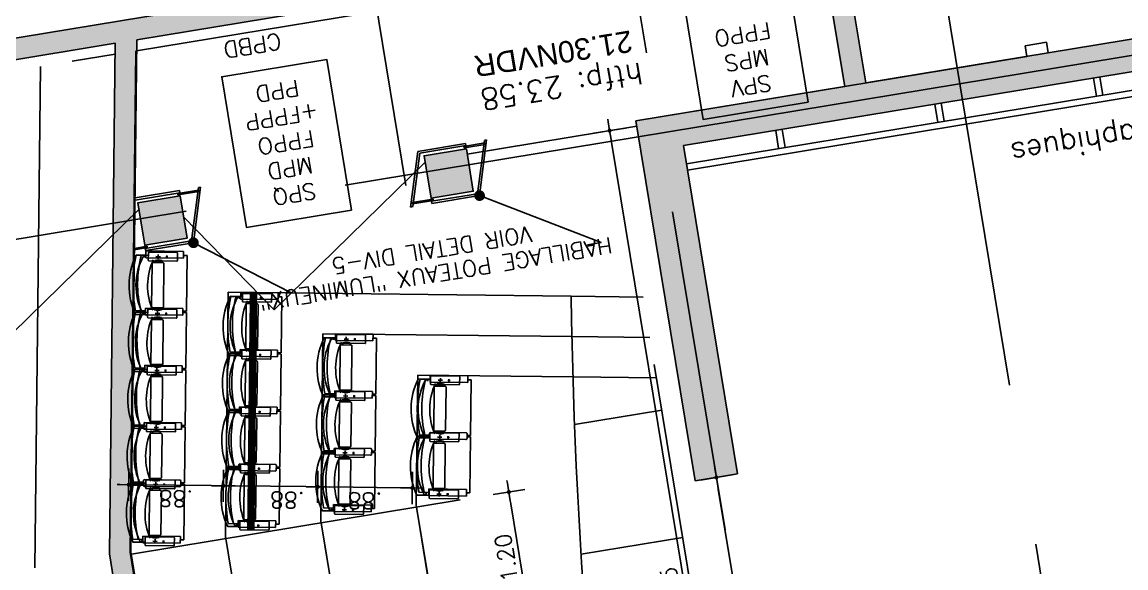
# Model space of a CAD drawing. Header units: millimetres. Extents: x 33242 to 33523, y 51624 to 51793.
# Drawn here: x 33270.62 to 33280.9, y 51654.95 to 51660.03 of the extents above; entities that cross this region are included whole.
import ezdxf
from ezdxf.enums import TextEntityAlignment as Align

# ---------------------------------------------------------------- set-up
doc = ezdxf.new("R2010")
doc.units = ezdxf.units.MM
doc.header["$LTSCALE"] = 0.5
for name, pattern in [('ACAD_ISO02W100', [15, 12, -3]), ('ACAD_ISO08W100', [36, 24, -3, 6, -3]), ('CACHE', [0.375, 0.25, -0.125])]:
    doc.linetypes.add(name, pattern=pattern)
doc.layers.get('0').update_dxf_attribs({"linetype": 'CONTINUOUS'})
for name, color, linetype in [('00-TRAMES-BAT', 7, 'ACAD_ISO08W100'), ('02-MURS-PORTEUR', 1, 'CONTINUOUS'), ('02-MURS-POTEAU', 6, 'CONTINUOUS'), ('04-CLOISONS', 2, 'CONTINUOUS'), ('05-MEN-INT', 4, 'CONTINUOUS'), ('08-EQUI-MEUBLE', 8, 'CONTINUOUS'), ('10-ANN-ALTITUDE', 152, 'CONTINUOUS'), ('10-ANN-HSP', 192, 'CONTINUOUS'), ('10-ANN-REPCOUPE', 1, 'CONTINUOUS'), ('10-ANN-TEXTE', 3, 'CONTINUOUS'), ('14-HACH-MURS', 253, 'CONTINUOUS'), ('14-HACH-POTEAU', 251, 'CONTINUOUS'), ('QG-ACCOUDOIRS', 12, 'CONTINUOUS'), ('QG-ALLÉE', 86, 'CACHE'), ('QG-BLOCN', 12, 'CONTINUOUS'), ('QGI-AMO', 84, 'CONTINUOUS'), ('QGI-IMP-COT ALLEE', 7, 'CONTINUOUS')]:
    doc.layers.add(name, color=color, linetype=linetype)
doc.styles.add('ANN', font='romans.shx')
doc.styles.add('COT', font='romans.shx')
doc.styles.add('HSP', font='romans.shx')
doc.styles.add('NIV', font='ARIAL.TTF', dxfattribs={"height": 0.2})
doc.dimstyles.new('QGI-FAUTEUIL', dxfattribs={"dimtxt": 0.15, "dimasz": 0.11, "dimexe": 0, "dimexo": 0, "dimgap": 0.05, "dimtad": 1, "dimzin": 4, "dimdsep": 46, "dimtxsty": 'COT', "dimblk1": 'COTBLOC', "dimblk2": 'COTBLOC', "dimsah": 1, "dimcen": -0.1, "dimse1": 1, "dimse2": 1, "dimadec": 0, "dimazin": 0, "dimtfac": 1, "dimtmove": 2, "dimatfit": 3, "dimldrblk": 'COTBLOC', "dimfxl": 0, "dimtolj": 1, "dimarcsym": 0})

# ---------------------------------------------------------------- blocks, each defined once
blk = doc.blocks.new('MVP9')
for p, q in [((0.075, 0.93), (0.045, 0.93)), ((0.045, -0.03), (0.045, 0.93)), ((0.075, 0.93), (0.075, 0)), ((0.075, 0), (0, 0)), ((0, 0), (0, -0.2)), ((0.975, 0), (0.975, -0.03)), ((1.02, 0), (0.975, 0)), ((0.06, -0.03), (0.045, -0.03)), ((0.06, -0.03), (0.06, -0.185)), ((0.975, -0.03), (0.96, -0.03)), ((0.96, -0.03), (0.96, -0.185)), ((1.02, 0), (1.02, -0.2)), ((0.045, -0.2), (0, -0.2)), ((0.06, -0.185), (0.045, -0.185)), ((0.045, -0.185), (0.045, -0.2)), ((0.975, -0.185), (0.96, -0.185)), ((0.975, -0.185), (0.975, -0.2)), ((1.02, -0.2), (0.975, -0.2))]:
    blk.add_line(p, q)
for centre, radius, start, end in [((-0.015, -0.057), 0.992, 3.3237, 84.7979), ((0.175, 0), 0.83, 0, 0)]:
    blk.add_arc(centre, radius, start, end)
blk = doc.blocks.new('AD')
for p, q in [((28, 38.33), (22, 38.33)), ((22, 38.33), (22, 3.33)), ((28, 3.33), (28, 38.33)), ((22, 3.33), (28, 3.33))]:
    blk.add_line(p, q)
blk = doc.blocks.new('AG')
blk.add_lwpolyline([(-28, 4.33), (-28, 37.33, -0.414214), (-27, 38.33), (-23, 38.33, -0.414214), (-22, 37.33), (-22, 4.33, -0.414214), (-23, 3.33), (-27, 3.33, -0.414214)], format="xyb", close=True)
blk = doc.blocks.new('COTBLOC')
for p, q in [((0, -1.3608), (0, 1.3608)), ((-0.76, 0), (-0.99, 0)), ((0, 0), (-0.76, 0)), ((0, 0), (0.76, 0)), ((0.76, 0), (0.99, 0))]:
    blk.add_line(p, q)
at = {"const_width": 0.15}
blk.add_lwpolyline([(-0.1, 0, 1), (0.1, 0, 1)], format="xyb", close=True, dxfattribs=at)
blk = doc.blocks.new('*D124')
at = {"layer": 'QGI-IMP-COT ALLEE', "color": 0, "lineweight": -2}
blk.add_line((33277.476, 51650.596), (33276.107, 51658.91), dxfattribs=at)
at = {"layer": 'QGI-IMP-COT ALLEE', "color": 0, "lineweight": -2, "xscale": 0.11, "yscale": 0.11, "zscale": 0.11}
for p, rotation in [((33276.089, 51659.019), 99.35057366943255), ((33277.494, 51650.487), 279.3505736694325)]:
    blk.add_blockref('COTBLOC', p, dxfattribs=dict(at, rotation=rotation))
at = {"layer": 'QGI-IMP-COT ALLEE', "color": 0, "lineweight": -3, "insert": (33276.668, 51654.733), "char_height": 0.15, "attachment_point": 5, "rotation": 99.3506, "style": 'COT'}
blk.add_mtext('\\A1;8.65', dxfattribs=at)
blk = doc.blocks.new('*D125')
at = {"layer": 'QGI-IMP-COT ALLEE', "color": 0, "lineweight": -2}
blk.add_line((33275.329, 51654.58), (33275.169, 51655.546), dxfattribs=at)
at = {"layer": 'QGI-IMP-COT ALLEE', "color": 0, "lineweight": -2, "xscale": 0.11, "yscale": 0.11, "zscale": 0.11}
for p, rotation in [((33275.151, 51655.655), 99.35059935256359), ((33275.346, 51654.471), 279.3505993525636)]:
    blk.add_blockref('COTBLOC', p, dxfattribs=dict(at, rotation=rotation))
at = {"layer": 'QGI-IMP-COT ALLEE', "color": 0, "lineweight": -3, "insert": (33275.126, 51655.043), "char_height": 0.15, "attachment_point": 5, "rotation": 99.3506, "style": 'COT'}
blk.add_mtext('\\A1;1.20', dxfattribs=at)
blk = doc.blocks.new('*D133')
at = {"layer": 'QGI-IMP-COT ALLEE', "color": 0, "lineweight": -2}
blk.add_line((33277.926, 51650.67), (33277.101, 51655.683), dxfattribs=at)
at = {"layer": 'QGI-IMP-COT ALLEE', "color": 0, "lineweight": -2, "xscale": 0.11, "yscale": 0.11, "zscale": 0.11}
for p, rotation in [((33277.083, 51655.791), 99.35057366943255), ((33277.944, 51650.562), 279.3505736694325)]:
    blk.add_blockref('COTBLOC', p, dxfattribs=dict(at, rotation=rotation))
at = {"layer": 'QGI-IMP-COT ALLEE', "color": 0, "lineweight": -3, "insert": (33277.39, 51653.156), "char_height": 0.15, "attachment_point": 5, "rotation": 99.3506, "style": 'COT'}
blk.add_mtext('\\A1;5.30', dxfattribs=at)
blk = doc.blocks.new('*D151')
at = {"layer": 'QGI-IMP-COT ALLEE', "color": 0, "lineweight": -2}
blk.add_line((33272.602, 51655.712), (33273.262, 51655.705), dxfattribs=at)
at = {"layer": 'QGI-IMP-COT ALLEE', "color": 0, "lineweight": -2, "xscale": 0.11, "yscale": 0.11, "zscale": 0.11}
for p, rotation in [((33272.492, 51655.713), 179.3505736768806), ((33273.372, 51655.703), 359.3505736768806)]:
    blk.add_blockref('COTBLOC', p, dxfattribs=dict(at, rotation=rotation))
at = {"layer": 'QGI-IMP-COT ALLEE', "color": 0, "lineweight": -3, "insert": (33273.088, 51655.58), "char_height": 0.15, "attachment_point": 5, "rotation": 179.3506, "style": 'COT'}
blk.add_mtext('\\A1;.88', dxfattribs=at)
blk = doc.blocks.new('*D152')
at = {"layer": 'QGI-IMP-COT ALLEE', "color": 0, "lineweight": -2}
blk.add_line((33273.482, 51655.702), (33274.142, 51655.695), dxfattribs=at)
at = {"layer": 'QGI-IMP-COT ALLEE', "color": 0, "lineweight": -2, "xscale": 0.11, "yscale": 0.11, "zscale": 0.11}
for p, rotation in [((33273.372, 51655.703), 179.3505736768806), ((33274.252, 51655.693), 359.3505736768806)]:
    blk.add_blockref('COTBLOC', p, dxfattribs=dict(at, rotation=rotation))
at = {"layer": 'QGI-IMP-COT ALLEE', "color": 0, "lineweight": -3, "insert": (33273.81, 51655.573), "char_height": 0.15, "attachment_point": 5, "rotation": 179.3506, "style": 'COT'}
blk.add_mtext('\\A1;.88', dxfattribs=at)
blk = doc.blocks.new('*D153')
at = {"layer": 'QGI-IMP-COT ALLEE', "color": 0, "lineweight": -2}
blk.add_line((33271.722, 51655.722), (33272.382, 51655.715), dxfattribs=at)
at = {"layer": 'QGI-IMP-COT ALLEE', "color": 0, "lineweight": -2, "xscale": 0.11, "yscale": 0.11, "zscale": 0.11}
for p, rotation in [((33271.612, 51655.723), 179.3505736768806), ((33272.492, 51655.713), 359.3505736768806)]:
    blk.add_blockref('COTBLOC', p, dxfattribs=dict(at, rotation=rotation))
at = {"layer": 'QGI-IMP-COT ALLEE', "color": 0, "lineweight": -3, "insert": (33272.05, 51655.593), "char_height": 0.15, "attachment_point": 5, "rotation": 179.3506, "style": 'COT'}
blk.add_mtext('\\A1;.88', dxfattribs=at)
blk = doc.blocks.new('F-NEC45')
for p, q in [((-3.8, 21), (-3.8, 22.6)), ((3.2, 21), (3.2, 22.6)), ((9.2, 27.5), (20.4, 27.5)), ((9.2, 27.5), (20.4, 27.5)), ((-3.8, -21), (-3.8, -22.6)), ((3.2, -21), (3.2, -22.6)), ((9.2, -27.5), (20.4, -27.5)), ((14.3, -27.5), (20.4, -27.5))]:
    blk.add_line(p, q)
blk.add_lwpolyline([(5.6, 20), (5.6, -20, -0.414214), (4.6, -21), (-4.4, -21, -0.414214), (-5.4, -20), (-5.4, 20, -0.414214), (-4.4, 21), (4.6, 21, -0.414214)], format="xyb", close=True)
for centre, radius, start, end in [((-3.5, 22.6), 0.302, 105.8047, 180), ((-0.3, 11.3), 12.1, 74.0589, 105.8047), ((2.9, 22.6), 0.302, 0, 74.0589), ((-47.4, 0), 57, 335.6745, 24.3254), ((14.3, 27), 0.5, 90, 207.9796), ((-36.6, 0), 57, 332.0204, 27.9796), ((20.4, 27), 0.5, 25.3554, 90), ((-36.6, 0), 63.5, 334.6446, 25.3554), ((-3.5, -22.6), 0.302, 180, 254.1953), ((-0.3, -11.3), 12.1, 254.1953, 285.9411), ((2.9, -22.6), 0.302, 285.9411, 0), ((14.3, -27), 0.5, 152.0204, 270), ((20.4, -27), 0.5, 270, 334.6446)]:
    blk.add_arc(centre, radius, start, end)
blk = doc.blocks.new('A-NEC45')
for p, q in [((-18, 3.5), (-18, -3.5)), ((8.7, 4), (-17.5, 4)), ((9.2, 3.5), (9.2, -3.5)), ((8.7, -4), (-17.5, -4))]:
    blk.add_line(p, q)
at = {"color": 7, "lineweight": -3}
for p, q in [((-9, 0), (-7, 0)), ((-8, -1), (-8, 1)), ((-2.1, 0), (2.1, 0)), ((0, -2.1), (0, 2.1)), ((11, 0), (13, 0)), ((12, -1), (12, 1))]:
    blk.add_line(p, q, dxfattribs=at)
for centre, radius, start, end in [((-17.5, 3.5), 0.5, 90, 180), ((8.7, 3.5), 0.5, 0, 90), ((-17.5, -3.5), 0.5, 180, 270), ((-6.9, 0), 14.2, 343.4955, 343.6694), ((8.7, -3.5), 0.5, 270, 0)]:
    blk.add_arc(centre, radius, start, end)

msp = doc.modelspace()

# ---------------------------------------------------------------- hatches: boundary and pattern name
at = {"layer": '14-HACH-MURS'}
for points in [[(33295.469, 51667.231), (33293.324, 51667.301), (33291.085, 51668.015), (33288.989, 51669.077), (33288.755, 51669.31), (33288.977, 51667.965), (33288.779, 51667.932), (33288.513, 51669.552), (33287.924, 51670.139), (33277.013, 51668.342), (33277.963, 51662.571), (33289.353, 51664.446), (33289.083, 51666.087), (33289.281, 51666.119), (33290.633, 51657.904), (33290.436, 51657.872), (33289.914, 51661.042), (33285.066, 51660.244), (33285.406, 51658.179), (33285.209, 51658.146), (33284.804, 51660.606), (33285.001, 51660.638), (33285.017, 51660.54), (33289.865, 51661.338), (33289.386, 51664.249), (33284.538, 51663.451), (33284.835, 51661.645), (33284.638, 51661.612), (33284.34, 51663.418), (33277.996, 51662.373), (33278.475, 51659.463), (33278.278, 51659.43), (33276.783, 51668.507), (33288.236, 51670.393), (33289.226, 51669.405), (33291.237, 51668.386), (33293.392, 51667.699), (33295.606, 51667.627), (33298.103, 51652.466), (33297.905, 51652.433), (33297.345, 51655.834), (33294.484, 51655.363), (33294.797, 51653.462), (33294.6, 51653.429), (33293.454, 51660.389), (33293.651, 51660.421), (33294.452, 51655.56), (33297.313, 51656.031), (33296.314, 51662.096), (33293.453, 51661.625), (33293.485, 51661.427), (33293.288, 51661.395), (33293.256, 51661.592), (33292.844, 51661.525), (33292.796, 51661.821), (33296.266, 51662.392), (33295.786, 51665.303), (33292.316, 51664.731), (33292.284, 51664.929), (33295.754, 51665.5)], [(33281.889, 51659.721), (33276.777, 51658.879), (33277.281, 51655.824), (33276.886, 51655.759), (33276.334, 51659.11), (33281.84, 51660.017)]]:
    msp.add_hatch(color=256, dxfattribs=at).paths.add_polyline_path(points)
h = msp.add_hatch(color=256, dxfattribs=at)
h.paths.add_polyline_path([(33284.009, 51640.628), (33283.811, 51640.596), (33283.797, 51640.685), (33266.967, 51637.913), (33265.224, 51642.875), (33265.164, 51643.239), (33265.08, 51643.209), (33265.014, 51643.398), (33265.131, 51643.439), (33264.82, 51645.328), (33263.834, 51645.165), (33263.785, 51645.461), (33264.772, 51645.624), (33263.884, 51651.015), (33262.897, 51650.853), (33262.848, 51651.149), (33263.835, 51651.311), (33263.524, 51653.2), (33256.468, 51653.28), (33256.435, 51653.48), (33263.491, 51653.4), (33263.431, 51653.764), (33263.487, 51658.718), (33263.448, 51658.954), (33263.646, 51658.987), (33263.685, 51658.75), (33274.716, 51660.566), (33274.748, 51660.369), (33271.687, 51659.865), (33271.632, 51655.096), (33273.42, 51644.242), (33275.101, 51639.456), (33281.396, 51640.492), (33281.365, 51640.68), (33281.563, 51640.712), (33281.594, 51640.525), (33283.764, 51640.882), (33283.733, 51641.07), (33283.931, 51641.102)])
h.paths.add_polyline_path([(33274.9, 51639.423), (33267.1, 51638.138), (33265.419, 51642.925), (33263.631, 51653.779), (33263.685, 51658.547), (33271.486, 51659.832), (33271.432, 51655.081), (33273.225, 51644.193)], flags=16)
at = {"layer": '14-HACH-POTEAU'}
h = msp.add_hatch(color=256, dxfattribs=at)
h.paths.add_polyline_path([(33258.835, 51655.823), (33258.441, 51655.758), (33258.376, 51656.153), (33258.771, 51656.218)])
h.paths.add_polyline_path([(33261.5, 51656.262), (33261.105, 51656.197), (33261.04, 51656.592), (33261.435, 51656.657)])
h.paths.add_polyline_path([(33264.164, 51656.701), (33263.769, 51656.636), (33263.704, 51657.03), (33264.099, 51657.095)])
h.paths.add_polyline_path([(33266.828, 51657.139), (33266.433, 51657.074), (33266.368, 51657.469), (33266.763, 51657.534)])
h.paths.add_polyline_path([(33269.492, 51657.578), (33269.097, 51657.513), (33269.032, 51657.908), (33269.427, 51657.973)])
h.paths.add_polyline_path([(33272.156, 51658.017), (33271.761, 51657.952), (33271.696, 51658.346), (33272.091, 51658.411)])
h.paths.add_polyline_path([(33274.755, 51658.85), (33274.361, 51658.785), (33274.426, 51658.39), (33274.82, 51658.455)])

# ---------------------------------------------------------------- linework, layer by layer
at = {"lineweight": -3}
for p, q in [((33276.334, 51659.11), (33276.886, 51655.759)), ((33277.281, 51655.824), (33276.777, 51658.879)), ((33276.886, 51655.759), (33277.281, 51655.824))]:
    msp.add_line(p, q, dxfattribs=at)
at = {"layer": '00-TRAMES-BAT'}
for p, q in [((33282.738, 51638.889), (33273.47, 51695.174)), ((33279.357, 51641.981), (33270.674, 51694.713)), ((33356.51, 51672.16), (33258.992, 51656.102))]:
    msp.add_line(p, q, dxfattribs=at)
at = {"layer": '02-MURS-PORTEUR'}
for p, q in [((33278.278, 51659.43), (33276.783, 51668.507)), ((33278.475, 51659.463), (33277.996, 51662.373)), ((33274.716, 51660.566), (33263.685, 51658.75)), ((33274.748, 51660.369), (33271.687, 51659.865)), ((33278.475, 51659.463), (33281.84, 51660.017)), ((33271.687, 51659.865), (33271.632, 51655.096)), ((33271.486, 51659.832), (33263.685, 51658.547)), ((33271.486, 51659.832), (33271.432, 51655.081)), ((33276.777, 51658.879), (33281.889, 51659.721)), ((33276.334, 51659.11), (33278.278, 51659.43)), ((33276.886, 51655.759), (33276.334, 51659.11)), ((33277.281, 51655.824), (33276.777, 51658.879)), ((33276.886, 51655.759), (33277.281, 51655.824)), ((33271.432, 51655.081), (33273.225, 51644.193)), ((33273.382, 51644.47), (33271.632, 51655.096))]:
    msp.add_line(p, q, dxfattribs=at)
at = {"layer": '02-MURS-PORTEUR', "color": 8, "linetype": 'ACAD_ISO02W100'}
for p, q in [((33280.172, 51659.742), (33282.452, 51660.117)), ((33276.777, 51658.879), (33283.092, 51659.919)), ((33280.156, 51659.841), (33279.959, 51659.808)), ((33280.156, 51659.841), (33280.172, 51659.742)), ((33271.677, 51659.762), (33271.624, 51655.095)), ((33279.975, 51659.709), (33279.959, 51659.808)), ((33263.684, 51658.446), (33271.485, 51659.73)), ((33276.334, 51659.11), (33279.975, 51659.709)), ((33270.789, 51659.616), (33270.736, 51654.949)), ((33274.763, 51658.801), (33276.342, 51659.061)), ((33276.886, 51655.759), (33276.334, 51659.11)), ((33277.281, 51655.824), (33276.777, 51658.879)), ((33274.375, 51658.729), (33272.966, 51657.352)), ((33271.711, 51658.29), (33270.302, 51656.913)), ((33272.966, 51657.352), (33272.124, 51658.214)), ((33276.401, 51657.47), (33275.732, 51657.478)), ((33278.698, 51643.523), (33276.401, 51657.47)), ((33276.463, 51657.094), (33275.738, 51657.102)), ((33276.525, 51656.717), (33275.747, 51656.726)), ((33275.762, 51656.283), (33276.575, 51656.417)), ((33276.886, 51655.759), (33277.281, 51655.824)), ((33275.823, 51655.077), (33276.77, 51655.233)), ((33273.374, 51644.469), (33271.624, 51655.095))]:
    msp.add_line(p, q, dxfattribs=at)
at = {"layer": '02-MURS-PORTEUR', "color": 4}
for p, q in [((33272.538, 51657.514), (33272.512, 51655.241)), ((33275.732, 51657.478), (33272.538, 51657.514)), ((33273.42, 51657.128), (33273.4, 51655.387)), ((33275.738, 51657.102), (33273.42, 51657.128)), ((33274.302, 51656.743), (33274.288, 51655.534)), ((33275.747, 51656.726), (33274.302, 51656.743)), ((33276.038, 51644.907), (33274.288, 51655.534)), ((33275.15, 51644.761), (33273.4, 51655.387)), ((33274.262, 51644.615), (33272.512, 51655.241)), ((33274.325, 51655.306), (33276.075, 51644.68)), ((33273.437, 51655.16), (33275.187, 51644.534)), ((33272.549, 51655.014), (33274.299, 51644.387))]:
    msp.add_line(p, q, dxfattribs=at)
msp.add_arc((33323.728, 51658.1), 48, 180.743, 197.9581, dxfattribs=at)
at = {"layer": '02-MURS-POTEAU'}
for points in [[(33274.755, 51658.85), (33274.361, 51658.785), (33274.426, 51658.39), (33274.82, 51658.455)], [(33272.156, 51658.017), (33271.761, 51657.952), (33271.696, 51658.346), (33272.091, 51658.411)]]:
    msp.add_lwpolyline(points, close=True, dxfattribs=at)
at = {"layer": '04-CLOISONS'}
for p, q in [((33271.685, 51659.763), (33274.765, 51660.27)), ((33274.86, 51658.431), (33274.924, 51658.928)), ((33274.944, 51658.932), (33274.878, 51658.414)), ((33274.924, 51658.928), (33274.944, 51658.932)), ((33274.236, 51658.308), (33274.303, 51658.826)), ((33274.321, 51658.809), (33274.257, 51658.312)), ((33274.303, 51658.826), (33274.747, 51658.899)), ((33274.75, 51658.88), (33274.321, 51658.809)), ((33274.747, 51658.899), (33274.75, 51658.88)), ((33271.67, 51658.393), (33272.083, 51658.461)), ((33272.086, 51658.441), (33271.67, 51658.372)), ((33272.083, 51658.461), (33272.086, 51658.441)), ((33272.196, 51657.993), (33272.26, 51658.49)), ((33272.28, 51658.493), (33272.214, 51657.975)), ((33272.26, 51658.49), (33272.28, 51658.493)), ((33274.43, 51658.361), (33274.86, 51658.431)), ((33274.878, 51658.414), (33274.434, 51658.341)), ((33274.257, 51658.312), (33274.236, 51658.308)), ((33274.434, 51658.341), (33274.43, 51658.361)), ((33271.766, 51657.922), (33272.196, 51657.993)), ((33271.77, 51657.902), (33271.766, 51657.922)), ((33272.214, 51657.975), (33271.77, 51657.902))]:
    msp.add_line(p, q, dxfattribs=at)
at = {"layer": '05-MEN-INT'}
for points in [[(33274.732, 51658.872), (33274.927, 51658.904), (33274.929, 51658.891), (33274.734, 51658.859)], [(33272.068, 51658.433), (33272.263, 51658.465), (33272.265, 51658.452), (33272.07, 51658.42)], [(33274.449, 51658.368), (33274.254, 51658.336), (33274.252, 51658.349), (33274.446, 51658.381)]]:
    msp.add_lwpolyline(points, close=True, dxfattribs=at)
msp.add_lwpolyline([(33271.665, 51657.923), (33271.782, 51657.943), (33271.784, 51657.93), (33271.664, 51657.91)], dxfattribs=at)
at = {"layer": '08-EQUI-MEUBLE'}
for p, q in [((33281.936, 51659.556), (33276.805, 51658.711)), ((33281.946, 51659.497), (33276.815, 51658.652)), ((33271.772, 51657.861), (33271.68, 51657.862)), ((33272.122, 51657.857), (33272.155, 51657.857)), ((33272.155, 51657.857), (33272.149, 51657.337)), ((33272.654, 51657.476), (33272.562, 51657.477)), ((33273.004, 51657.472), (33273.037, 51657.471)), ((33273.037, 51657.471), (33273.031, 51656.951)), ((33271.766, 51657.341), (33271.674, 51657.342)), ((33271.766, 51657.329), (33271.674, 51657.33)), ((33272.149, 51657.337), (33272.116, 51657.337)), ((33272.116, 51657.325), (33272.149, 51657.325)), ((33272.149, 51657.325), (33272.143, 51656.805)), ((33273.536, 51657.09), (33273.444, 51657.091)), ((33273.886, 51657.086), (33273.919, 51657.086)), ((33273.919, 51657.086), (33273.913, 51656.566)), ((33272.648, 51656.956), (33272.556, 51656.957)), ((33272.648, 51656.944), (33272.556, 51656.945)), ((33273.031, 51656.951), (33272.998, 51656.952)), ((33272.998, 51656.94), (33273.031, 51656.939)), ((33273.031, 51656.939), (33273.025, 51656.419)), ((33271.76, 51656.809), (33271.668, 51656.811)), ((33271.76, 51656.797), (33271.668, 51656.799)), ((33272.143, 51656.805), (33272.11, 51656.805)), ((33272.11, 51656.793), (33272.143, 51656.793)), ((33272.143, 51656.793), (33272.137, 51656.273)), ((33274.418, 51656.704), (33274.326, 51656.705)), ((33274.768, 51656.7), (33274.801, 51656.7)), ((33274.801, 51656.7), (33274.795, 51656.18)), ((33273.53, 51656.57), (33273.438, 51656.571)), ((33273.53, 51656.558), (33273.438, 51656.559)), ((33273.913, 51656.566), (33273.88, 51656.566)), ((33273.88, 51656.554), (33273.913, 51656.554)), ((33273.913, 51656.554), (33273.907, 51656.034)), ((33272.642, 51656.424), (33272.55, 51656.425)), ((33272.642, 51656.412), (33272.55, 51656.413)), ((33273.025, 51656.419), (33272.992, 51656.42)), ((33272.992, 51656.408), (33273.025, 51656.407)), ((33273.025, 51656.407), (33273.019, 51655.887)), ((33271.754, 51656.277), (33271.662, 51656.279)), ((33271.754, 51656.265), (33271.662, 51656.267)), ((33272.137, 51656.273), (33272.104, 51656.274)), ((33272.104, 51656.262), (33272.137, 51656.261)), ((33272.137, 51656.261), (33272.131, 51655.741)), ((33274.412, 51656.184), (33274.32, 51656.185)), ((33274.412, 51656.172), (33274.32, 51656.173)), ((33274.795, 51656.18), (33274.762, 51656.18)), ((33274.762, 51656.168), (33274.795, 51656.168)), ((33274.795, 51656.168), (33274.789, 51655.648)), ((33273.524, 51656.038), (33273.432, 51656.039)), ((33273.907, 51656.034), (33273.874, 51656.034)), ((33273.524, 51656.026), (33273.432, 51656.027)), ((33273.874, 51656.022), (33273.907, 51656.022)), ((33273.907, 51656.022), (33273.901, 51655.502)), ((33272.636, 51655.892), (33272.544, 51655.893)), ((33272.636, 51655.88), (33272.544, 51655.881)), ((33273.019, 51655.887), (33272.986, 51655.888)), ((33272.986, 51655.876), (33273.019, 51655.875)), ((33273.019, 51655.875), (33273.013, 51655.355)), ((33271.748, 51655.746), (33271.656, 51655.747)), ((33271.748, 51655.734), (33271.656, 51655.735)), ((33272.131, 51655.741), (33272.098, 51655.742)), ((33272.098, 51655.73), (33272.131, 51655.729)), ((33272.131, 51655.729), (33272.125, 51655.209)), ((33274.406, 51655.652), (33274.314, 51655.653)), ((33274.789, 51655.648), (33274.756, 51655.648)), ((33273.518, 51655.506), (33273.426, 51655.507)), ((33273.901, 51655.502), (33273.868, 51655.502)), ((33272.63, 51655.36), (33272.538, 51655.361)), ((33273.013, 51655.355), (33272.98, 51655.356)), ((33271.742, 51655.214), (33271.65, 51655.215)), ((33272.125, 51655.209), (33272.092, 51655.21))]:
    msp.add_line(p, q, dxfattribs=at)
for points in [[(33280.596, 51659.508), (33280.624, 51659.34)], [(33280.683, 51659.35), (33280.655, 51659.517)], [(33279.116, 51659.264), (33279.144, 51659.096)], [(33279.203, 51659.106), (33279.175, 51659.274)], [(33277.636, 51659.02), (33277.663, 51658.853)], [(33277.723, 51658.862), (33277.695, 51659.03)]]:
    msp.add_lwpolyline(points, dxfattribs=at)
at = {"layer": '08-EQUI-MEUBLE', "extrusion": (0, 0, -1)}
for centre, major_axis, start_param, end_param in [((33272.927, 51657.588), (-0.015, -1.326), 1.373401, 1.768192), ((33272.677, 51657.591), (-0.012, -1.022), 1.313473, 1.82812), ((33273.809, 51657.203), (-0.015, -1.326), 1.373401, 1.768192), ((33273.559, 51657.205), (-0.012, -1.022), 1.313473, 1.82812), ((33272.921, 51657.056), (-0.015, -1.326), 1.373401, 1.768192), ((33272.671, 51657.059), (-0.012, -1.022), 1.313473, 1.82812), ((33274.691, 51656.817), (-0.015, -1.326), 1.373401, 1.768192), ((33274.441, 51656.82), (-0.012, -1.022), 1.313473, 1.82812), ((33273.803, 51656.671), (-0.015, -1.326), 1.373401, 1.768192), ((33273.553, 51656.673), (-0.012, -1.022), 1.313473, 1.82812), ((33272.915, 51656.524), (-0.015, -1.326), 1.373401, 1.768192), ((33272.665, 51656.527), (-0.012, -1.022), 1.313473, 1.82812), ((33275.573, 51656.431), (-0.015, -1.326), 1.373401, 1.768192), ((33275.323, 51656.434), (-0.012, -1.022), 1.313473, 1.82812), ((33274.685, 51656.285), (-0.015, -1.326), 1.373401, 1.768192), ((33274.435, 51656.288), (-0.012, -1.022), 1.313473, 1.82812), ((33273.797, 51656.139), (-0.015, -1.326), 1.373401, 1.768192), ((33273.547, 51656.141), (-0.012, -1.022), 1.313473, 1.82812), ((33272.909, 51655.992), (-0.015, -1.326), 1.373401, 1.768192), ((33272.659, 51655.995), (-0.012, -1.022), 1.313473, 1.82812), ((33275.567, 51655.899), (-0.015, -1.326), 1.373401, 1.768192), ((33275.317, 51655.902), (-0.012, -1.022), 1.313473, 1.82812), ((33274.679, 51655.753), (-0.015, -1.326), 1.373401, 1.768192), ((33274.429, 51655.756), (-0.012, -1.022), 1.313473, 1.82812), ((33273.791, 51655.607), (-0.015, -1.326), 1.373401, 1.768192), ((33273.541, 51655.609), (-0.012, -1.022), 1.313473, 1.82812), ((33272.903, 51655.46), (-0.015, -1.326), 1.373401, 1.768192), ((33272.653, 51655.463), (-0.012, -1.022), 1.313473, 1.82812)]:
    msp.add_ellipse(centre, major_axis=major_axis, ratio=0.961538, start_param=start_param, end_param=end_param, dxfattribs=at)
at = {"layer": '10-ANN-REPCOUPE'}
msp.add_line((33273.004, 51665.723), (33274.192, 51658.507), dxfattribs=at)
at = {"layer": '10-ANN-TEXTE'}
msp.add_line((33273.125, 51657.508), (33272.214, 51657.975), dxfattribs=at)
for points in [[(33277.939, 51659.285), (33276.96, 51659.124), (33276.729, 51660.527), (33277.708, 51660.688)], [(33273.687, 51658.279), (33272.708, 51658.118), (33272.477, 51659.521), (33273.456, 51659.682)]]:
    msp.add_lwpolyline(points, close=True, dxfattribs=at)
at = {"layer": '10-ANN-TEXTE', "const_width": 0.05}
for points in [[(33274.853, 51658.414, 1), (33274.903, 51658.414, 1)], [(33272.189, 51657.975, 1), (33272.239, 51657.975, 1)]]:
    msp.add_lwpolyline(points, format="xyb", close=True, dxfattribs=at)
at = {"layer": '10-ANN-TEXTE'}
msp.add_lwpolyline([(33275.883, 51657.957), (33276.009, 51657.977), (33274.878, 51658.414)], dxfattribs=at)
at = {"layer": 'QG-ALLÉE', "linetype": 'CACHE', "ltscale": 50}
msp.add_line((33274.698, 51655.581), (33271.636, 51655.076), dxfattribs=at)
msp.add_line((33274.698, 51655.581), (33271.636, 51655.076), dxfattribs=at)
at = {"layer": 'QGI-AMO', "linetype": 'ACAD_ISO02W100', "const_width": 0.07}
msp.add_lwpolyline([(33272.748, 51655.303), (33272.773, 51657.502)], dxfattribs=at)

# ---------------------------------------------------------------- block references
at = {"layer": '05-MEN-INT', "xscale": -1, "rotation": 9.3505736661566}
msp.add_blockref('MVP9', (33275.739, 51660.633), dxfattribs=at)
at = {"layer": '08-EQUI-MEUBLE', "xscale": -0.01039999999917682, "yscale": 0.01000000000203727, "zscale": 0.0104, "rotation": 89.3505736516727}
for name, p in [('AD', (33272.158, 51658.123)), ('AD', (33273.04, 51657.737)), ('AD', (33272.152, 51657.591)), ('AD', (33273.922, 51657.352)), ('AD', (33273.034, 51657.205)), ('AD', (33272.146, 51657.059)), ('AD', (33274.804, 51656.966)), ('AD', (33273.916, 51656.82)), ('AD', (33273.028, 51656.673)), ('AD', (33272.14, 51656.527)), ('AG', (33274.792, 51655.914)), ('AG', (33273.904, 51655.768)), ('AG', (33273.016, 51655.621)), ('AG', (33272.128, 51655.475)), ('AD', (33274.792, 51655.908)), ('AD', (33273.904, 51655.762)), ('AD', (33273.016, 51655.615)), ('AD', (33272.128, 51655.469))]:
    msp.add_blockref(name, p, dxfattribs=at)
at = {"layer": 'QG-ACCOUDOIRS', "lineweight": -3, "extrusion": (0, 0, -1), "xscale": 0.01000000000193877, "yscale": 0.009999999998869304, "zscale": -0.01, "rotation": 0.6494263232843083}
for p in [(-33271.886, 51657.846), (-33272.762, 51657.463), (-33271.88, 51657.316), (-33273.637, 51657.079), (-33272.756, 51656.933), (-33271.874, 51656.786), (-33274.513, 51656.695), (-33273.631, 51656.549), (-33272.75, 51656.403), (-33271.868, 51656.256), (-33274.507, 51656.165), (-33273.625, 51656.019), (-33272.744, 51655.873), (-33271.862, 51655.726), (-33274.501, 51655.635), (-33273.619, 51655.489), (-33272.738, 51655.343), (-33271.856, 51655.196)]:
    msp.add_blockref('A-NEC45', p, dxfattribs=at)
at = {"layer": 'QG-BLOCN', "lineweight": -3, "extrusion": (0, 0, -1), "xscale": 0.01000000000193877, "yscale": 0.009999999998869304, "zscale": -0.01, "rotation": 0.6494263232843083}
for p in [(-33271.883, 51657.581), (-33272.759, 51657.198), (-33271.877, 51657.051), (-33273.634, 51656.814), (-33272.753, 51656.668), (-33271.871, 51656.521), (-33274.51, 51656.431), (-33273.628, 51656.284), (-33272.747, 51656.138), (-33271.865, 51655.991), (-33274.503, 51655.898), (-33273.622, 51655.754), (-33272.741, 51655.608), (-33271.859, 51655.461)]:
    msp.add_blockref('F-NEC45', p, dxfattribs=at)

# ---------------------------------------------------------------- texts
at = {"layer": '10-ANN-ALTITUDE', "style": 'NIV'}
msp.add_text('21.30NVDR', height=0.2, rotation=189.3506, dxfattribs=at).set_placement((33276.283, 51659.953))
at = {"layer": '10-ANN-HSP', "style": 'HSP'}
msp.add_text('htfp: 23.58', height=0.2, rotation=189.3506, dxfattribs=at).set_placement((33276.381, 51659.652))
at = {"layer": '10-ANN-TEXTE', "style": 'ANN'}
for s, p in [('FPPO', (33277.315, 51659.988)), ('CPBD', (33272.751, 51659.884)), ('MPS', (33277.354, 51659.748)), ('SPV', (33277.393, 51659.509)), ('PPD', (33272.983, 51659.461)), ('+FPPP', (33273.023, 51659.221)), ('FPPO', (33273.062, 51658.982)), ('MPD', (33273.102, 51658.742)), ('SPQ', (33273.141, 51658.502)), ('VOIR DETAIL DIV-5', (33274.421, 51657.981)), ('HABILLAGE POTEAUX "LUMINEUX"', (33274.458, 51657.759))]:
    msp.add_text(s, height=0.15, rotation=189.3506, dxfattribs=at).set_placement(p, align=Align.CENTER)
msp.add_text('Tubes scenographiques', height=0.2, rotation=189.3506, dxfattribs=at).set_placement((33282.909, 51659.406))

# ---------------------------------------------------------------- dimensions: what is measured, and where the dimension line sits
at = {"layer": 'QGI-IMP-COT ALLEE', "lineweight": -3}
for base, p1, p2, angle, picture, middle in [((33276.089, 51659.019), (33276.885, 51650.387), (33276.089, 51659.019), 99.3506, '*D124', (33276.668, 51654.733)), ((33272.492, 51655.713), (33271.609, 51655.482), (33272.489, 51655.472), 179.3506, '*D153', (33272.05, 51655.593)), ((33274.252, 51655.693), (33273.37, 51655.567), (33274.252, 51655.749), 179.3506, '*D152', (33273.81, 51655.573)), ((33277.083, 51655.791), (33277.944, 51650.562), (33277.083, 51655.791), 99.3506, '*D133', (33277.39, 51653.156)), ((33275.151, 51655.655), (33274.93, 51654.403), (33274.708, 51655.582), 99.3506, '*D125', (33275.126, 51655.043))]:
    dim = msp.add_linear_dim(base=base, p1=p1, p2=p2, angle=angle, dimstyle='QGI-FAUTEUIL', dxfattribs=at)
    dim.commit()
    dim.dimension.update_dxf_attribs({"geometry": picture, "text_midpoint": middle})
dim = msp.add_linear_dim(base=(33273.372, 51655.703), p1=(33272.489, 51655.472), p2=(33273.37, 51655.567), angle=179.3506, dimstyle='QGI-FAUTEUIL', dxfattribs=at)
dim.commit()
dim.dimension.update_dxf_attribs({"geometry": '*D151', "text_midpoint": (33273.088, 51655.58), "dimtype": 160})

doc.saveas('drawing.dxf')
